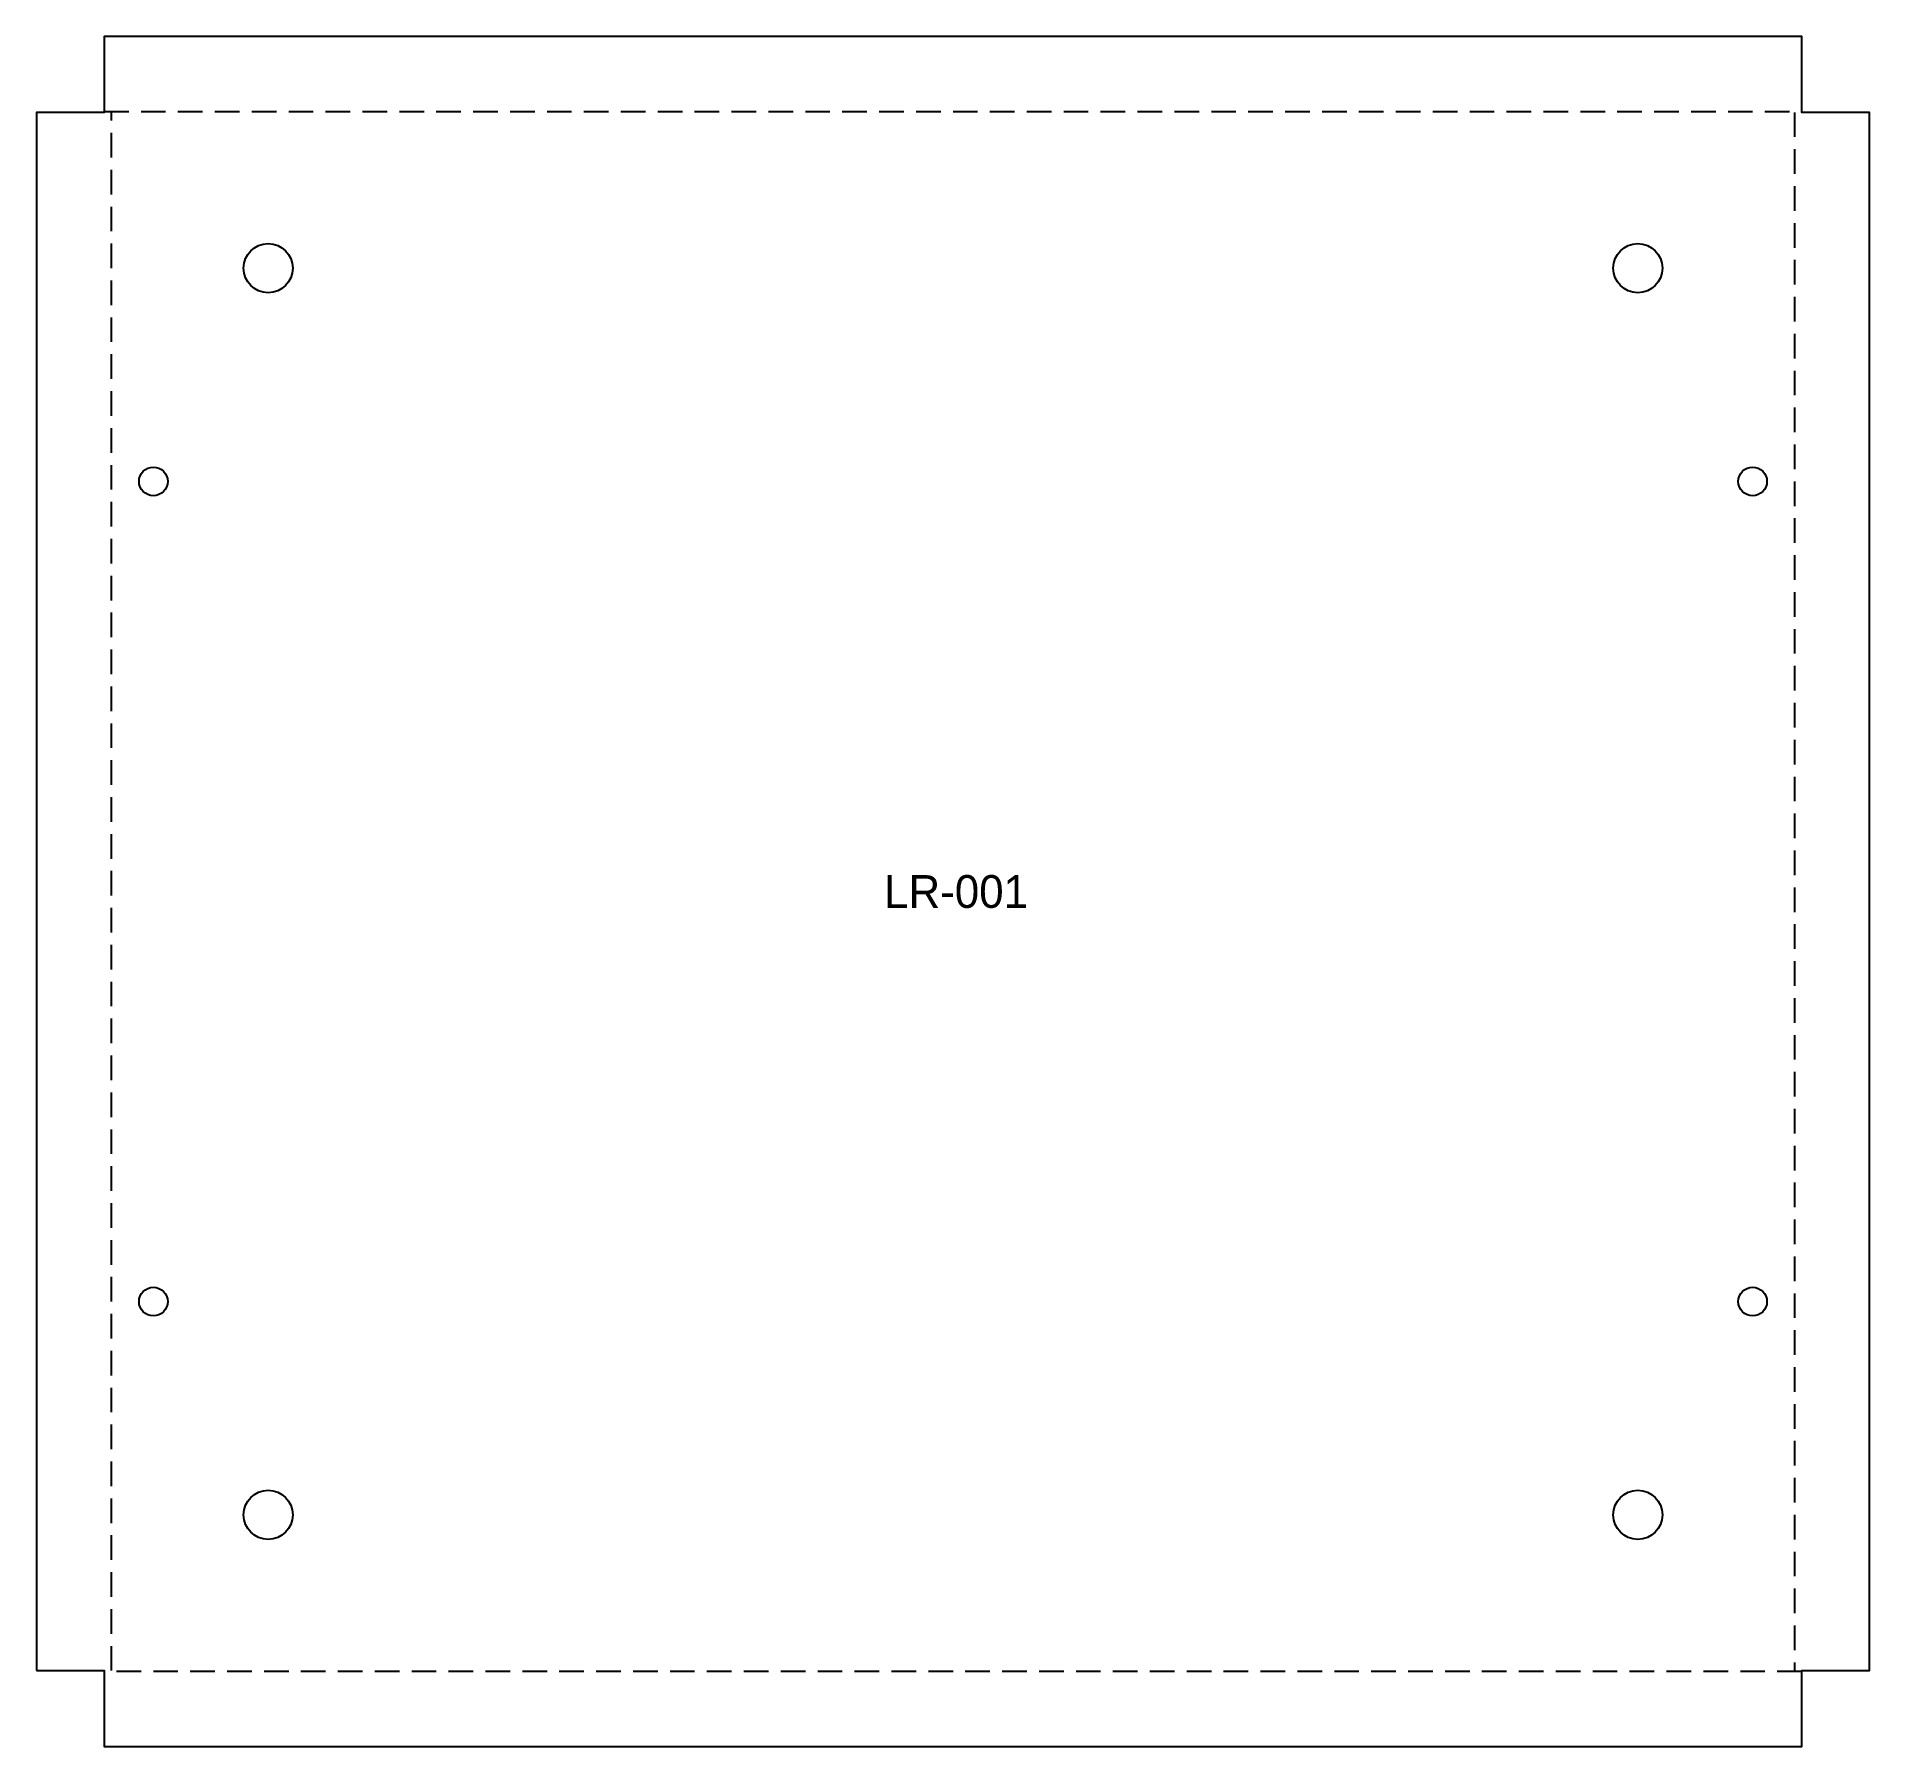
# Model space of a CAD drawing. Header units: millimetres. Extents: x 0 to 447, y 0 to 417.
import ezdxf

# ---------------------------------------------------------------- set-up
doc = ezdxf.new("R2010")
doc.units = ezdxf.units.MM
doc.linetypes.add('DASHED', pattern=[9, 6, -3])
for name, color, linetype in [('CORTE', 7, 'CONTINUOUS'), ('DOBRA_BAIXO', 1, 'DASHED'), ('GRAVACAO', 3, 'CONTINUOUS')]:
    doc.layers.add(name, color=color, linetype=linetype)

msp = doc.modelspace()

# ---------------------------------------------------------------- linework, layer by layer
at = {"layer": 'CORTE'}
msp.add_lwpolyline([(0, 18.4611), (16.4611, 18.4611), (16.4611, 0), (430.4611, 0), (430.4611, 18.4611), (446.9221, 18.4611), (446.9221, 398.4611), (430.4611, 398.4611), (430.4611, 416.9221), (16.4611, 416.9221), (16.4611, 398.4611), (0, 398.4611)], close=True, dxfattribs=at)
for centre, radius in [((56.4611, 360.4611), 6), ((390.4611, 360.4611), 6), ((28.4611, 308.4611), 3.5), ((418.4611, 308.4611), 3.5), ((28.4611, 108.4611), 3.5), ((418.4611, 108.4611), 3.5), ((56.4611, 56.4611), 6), ((390.4611, 56.4611), 6)]:
    msp.add_circle(centre, radius, dxfattribs=at)
at = {"layer": 'DOBRA_BAIXO', "linetype": 'DASHED'}
for p, q in [((16.4611, 398.6916), (430.4611, 398.6916)), ((18.2305, 18.4611), (18.2305, 398.4611)), ((428.6916, 398.4611), (428.6916, 18.4611)), ((430.4611, 18.2305), (16.4611, 18.2305))]:
    msp.add_line(p, q, dxfattribs=at)

# ---------------------------------------------------------------- texts
at = {"layer": 'GRAVACAO'}
msp.add_text('LR-001', height=8, dxfattribs=at).set_placement((206.6611, 204.4611))

doc.saveas('drawing.dxf')
